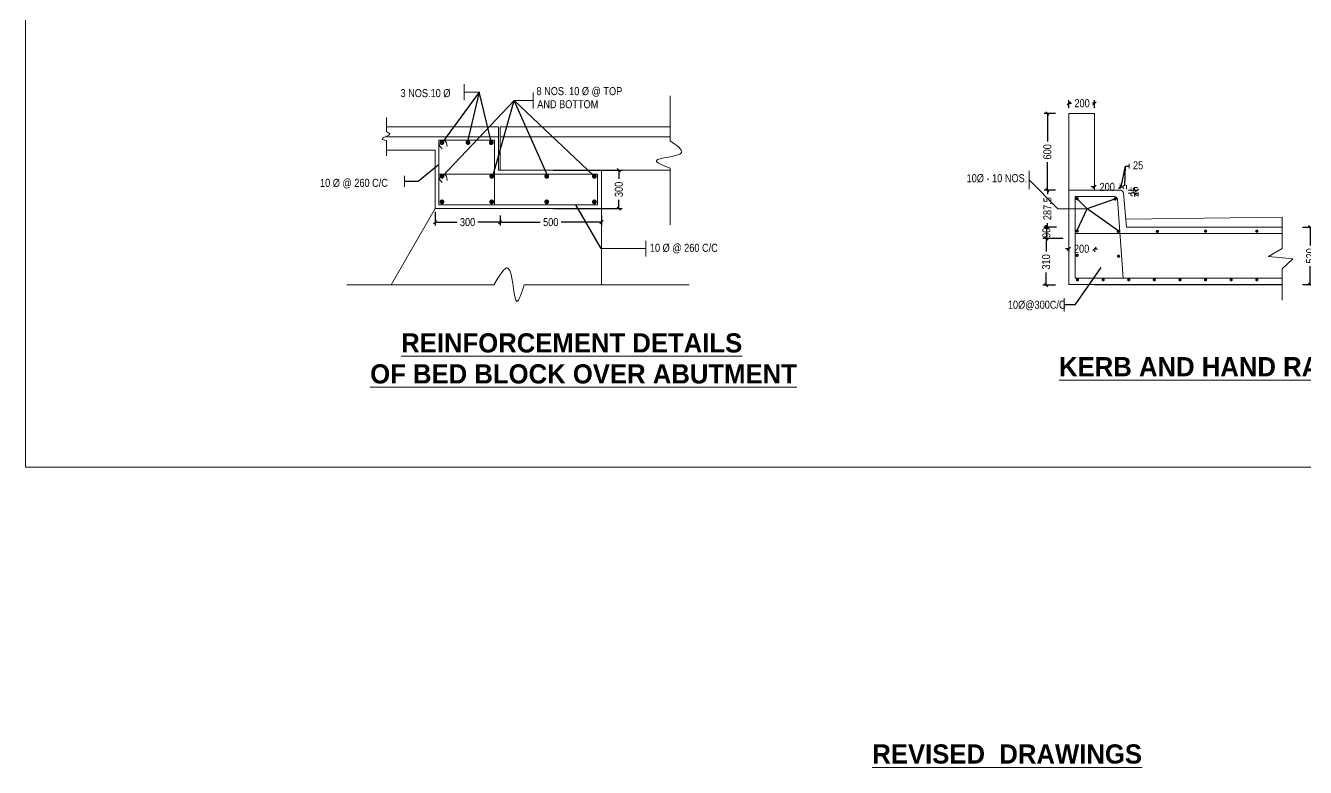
# Model space of a CAD drawing. Header units: millimetres. Extents: x 634458 to 694489, y -25410 to 51755.
# Drawn here: x 634458 to 674431, y -25410 to -2236 of the extents above; entities that cross this region are included whole.
import ezdxf

# ---------------------------------------------------------------- set-up
doc = ezdxf.new("R2010")
doc.units = ezdxf.units.MM
doc.header["$LTSCALE"] = 300
doc.header["$MEASUREMENT"] = 0
doc.layers.add('abutment', color=7, linetype='Continuous')
doc.layers.add('canal', color=7, linetype='Continuous')
doc.styles.add('ARIAL NARROW', font='ARIALN.TTF', dxfattribs={"height": 250})
doc.styles.add('CITYBLUEPR', font='cityb___.ttf')
doc.dimstyles.new('STANDARD$0', dxfattribs={"dimscale": 88.888889, "dimtxt": 0.02, "dimasz": 0.02, "dimexe": 0.05, "dimexo": 0.1, "dimgap": 0.002, "dimtad": 2, "dimdec": 0, "dimzin": 1, "dimdsep": 46, "dimtxsty": 'Standard', "dimcen": 0.09, "dimadec": 0, "dimazin": 0, "dimtfac": 1, "dimtdec": 4, "dimtofl": 0, "dimtmove": 0, "dimatfit": 3, "dimfxl": 1, "dimtolj": 1, "dimtzin": 1, "dimarcsym": 0})
doc.dimstyles.new('STANDARD$7', dxfattribs={"dimtxt": 2, "dimasz": 2, "dimexe": 1.25, "dimexo": 0.625, "dimtad": 1, "dimdec": 0, "dimlfac": 0.5, "dimdsep": 46, "dimtxsty": 'ARIAL NARROW', "dimcen": 2.5, "dimdle": 0.1, "dimse1": 1, "dimse2": 1, "dimadec": 0, "dimazin": 0, "dimtfac": 1, "dimtdec": 0, "dimtmove": 0, "dimatfit": 3, "dimfxl": 1, "dimtolj": 1, "dimtzin": 0, "dimarcsym": 0})

# ---------------------------------------------------------------- blocks, each defined once
blk = doc.blocks.new('_Oblique')
at = {"color": 0, "linetype": 'ByBlock', "lineweight": -2}
blk.add_line((-0.5, -0.5), (0.5, 0.5), dxfattribs=at)
blk = doc.blocks.new('*D158')
at = {"layer": 'abutment', "color": 0, "lineweight": -2, "transparency": 16777216}
for p, q in [((647247, -8053), (647247, -8476)), ((647247, -8376), (647936, -8376)), ((649277, -8376), (648588, -8376)), ((649277, -8171), (649277, -8476))]:
    blk.add_line(p, q, dxfattribs=at)
at = {"layer": 'Defpoints', "color": 0, "lineweight": 9, "transparency": 16777216}
for p in [(647247, -7953), (647247, -8376), (649277, -8071)]:
    blk.add_point(p, dxfattribs=at)
at = {"layer": 'abutment', "color": 0, "lineweight": -2, "transparency": 16777216, "xscale": 100, "yscale": 100, "zscale": 100, "rotation": 180}
blk.add_blockref('_Oblique', (647247, -8376), dxfattribs=at)
at = {"layer": 'abutment', "color": 0, "lineweight": -2, "transparency": 16777216, "xscale": 100, "yscale": 100, "zscale": 100}
blk.add_blockref('_Oblique', (649277, -8376), dxfattribs=at)
at = {"layer": 'abutment', "color": 0, "lineweight": 9, "transparency": 16777216, "insert": (648262, -8376), "char_height": 250, "attachment_point": 5, "style": 'ARIAL NARROW'}
blk.add_mtext('\\A1;300', dxfattribs=at)
blk = doc.blocks.new('*D159')
at = {"layer": 'abutment', "color": 0, "lineweight": -2, "transparency": 16777216}
for p, q in [((650939, -6753), (653087, -6753)), ((652987, -6753), (652987, -7027)), ((650939, -7953), (653087, -7953)), ((652987, -7953), (652987, -7679))]:
    blk.add_line(p, q, dxfattribs=at)
at = {"layer": 'Defpoints', "color": 0, "lineweight": 9, "transparency": 16777216}
for p in [(650839, -6753), (650839, -7953), (652987, -7953)]:
    blk.add_point(p, dxfattribs=at)
at = {"layer": 'abutment', "color": 0, "lineweight": -2, "transparency": 16777216, "xscale": 100, "yscale": 100, "zscale": 100}
for p, rotation in [((652987, -6753), 90), ((652987, -7953), 270)]:
    blk.add_blockref('_Oblique', p, dxfattribs=dict(at, rotation=rotation))
at = {"layer": 'abutment', "color": 0, "lineweight": 9, "transparency": 16777216, "insert": (652987, -7353), "char_height": 250, "attachment_point": 5, "rotation": 90, "style": 'ARIAL NARROW'}
blk.add_mtext('\\A1;300', dxfattribs=at)
blk = doc.blocks.new('*D160')
at = {"layer": 'abutment', "color": 0, "lineweight": -2, "transparency": 16777216}
for p, q in [((649277, -8171), (649277, -8476)), ((649277, -8376), (650534, -8376)), ((652444, -8376), (651187, -8376)), ((652444, -8171), (652444, -8476))]:
    blk.add_line(p, q, dxfattribs=at)
at = {"layer": 'Defpoints', "color": 0, "lineweight": 9, "transparency": 16777216}
for p in [(649277, -8071), (649277, -8376), (652444, -8071)]:
    blk.add_point(p, dxfattribs=at)
at = {"layer": 'abutment', "color": 0, "lineweight": -2, "transparency": 16777216, "xscale": 100, "yscale": 100, "zscale": 100, "rotation": 180}
blk.add_blockref('_Oblique', (649277, -8376), dxfattribs=at)
at = {"layer": 'abutment', "color": 0, "lineweight": -2, "transparency": 16777216, "xscale": 100, "yscale": 100, "zscale": 100}
blk.add_blockref('_Oblique', (652444, -8376), dxfattribs=at)
at = {"layer": 'abutment', "color": 0, "lineweight": 9, "transparency": 16777216, "insert": (650861, -8376), "char_height": 250, "attachment_point": 5, "style": 'ARIAL NARROW'}
blk.add_mtext('\\A1;500', dxfattribs=at)
blk = doc.blocks.new('*D161')
at = {"layer": 'abutment', "color": 0, "lineweight": -2, "transparency": 16777216}
for p, q in [((666622, -4980), (666272, -4980)), ((666372, -4980), (666372, -5853)), ((666372, -7380), (666372, -6507)), ((666622, -7380), (666272, -7380))]:
    blk.add_line(p, q, dxfattribs=at)
at = {"layer": 'Defpoints', "color": 0, "lineweight": 9, "transparency": 16777216}
for p in [(666372, -4980), (666722, -4980), (666722, -7380)]:
    blk.add_point(p, dxfattribs=at)
at = {"layer": 'abutment', "color": 0, "lineweight": -2, "transparency": 16777216, "xscale": 100, "yscale": 100, "zscale": 100}
for p, rotation in [((666372, -4980), 90), ((666372, -7380), 270)]:
    blk.add_blockref('_Oblique', p, dxfattribs=dict(at, rotation=rotation))
at = {"layer": 'abutment', "color": 0, "lineweight": 9, "transparency": 16777216, "insert": (666372, -6180), "char_height": 250, "attachment_point": 5, "rotation": 90, "style": 'ARIAL NARROW'}
blk.add_mtext('\\A1;600', dxfattribs=at)
blk = doc.blocks.new('*D162')
at = {"layer": 'abutment', "color": 0, "lineweight": -2, "transparency": 16777216}
for p, q in [((667841, -7186), (667841, -7176)), ((668641, -7186), (668641, -7176)), ((667841, -7276), (667741, -7276)), ((668641, -7276), (668741, -7276))]:
    blk.add_line(p, q, dxfattribs=at)
at = {"layer": 'Defpoints', "color": 0, "lineweight": 9, "transparency": 16777216}
for p in [(667841, -7276), (667841, -7286), (668641, -7286)]:
    blk.add_point(p, dxfattribs=at)
at = {"layer": 'abutment', "color": 0, "lineweight": -2, "transparency": 16777216, "xscale": 100, "yscale": 100, "zscale": 100}
blk.add_blockref('_Oblique', (667841, -7276), dxfattribs=at)
at = {"layer": 'abutment', "color": 0, "lineweight": -2, "transparency": 16777216, "xscale": 100, "yscale": 100, "zscale": 100, "rotation": 180}
blk.add_blockref('_Oblique', (668641, -7276), dxfattribs=at)
at = {"layer": 'abutment', "color": 0, "lineweight": 9, "transparency": 16777216, "insert": (668241, -7276), "char_height": 250, "attachment_point": 5, "style": 'ARIAL NARROW'}
blk.add_mtext('\\A1;200', dxfattribs=at)
blk = doc.blocks.new('*D163')
at = {"layer": 'abutment', "color": 0, "lineweight": -2, "transparency": 16777216}
for p, q in [((666622, -7380), (666272, -7380)), ((666372, -7380), (666372, -7506)), ((666659, -8530), (666272, -8530)), ((666372, -8530), (666372, -8403))]:
    blk.add_line(p, q, dxfattribs=at)
at = {"layer": 'Defpoints', "color": 0, "lineweight": 9, "transparency": 16777216}
for p in [(666722, -7380), (666372, -8530), (666759, -8530)]:
    blk.add_point(p, dxfattribs=at)
at = {"layer": 'abutment', "color": 0, "lineweight": -2, "transparency": 16777216, "xscale": 100, "yscale": 100, "zscale": 100}
for p, rotation in [((666372, -7380), 90), ((666372, -8530), 270)]:
    blk.add_blockref('_Oblique', p, dxfattribs=dict(at, rotation=rotation))
at = {"layer": 'abutment', "color": 0, "lineweight": 9, "transparency": 16777216, "insert": (666372, -7955), "char_height": 250, "attachment_point": 5, "rotation": 90, "style": 'ARIAL NARROW'}
blk.add_mtext('\\A1;287.5', dxfattribs=at)
blk = doc.blocks.new('*D164')
at = {"layer": 'abutment', "color": 0, "lineweight": -2, "transparency": 16777216}
for p, q in [((666266, -8530), (666442, -8530)), ((666342, -8530), (666342, -8890)), ((666866, -8890), (666242, -8890))]:
    blk.add_line(p, q, dxfattribs=at)
at = {"layer": 'Defpoints', "color": 0, "lineweight": 9, "transparency": 16777216}
for p in [(666166, -8530), (666342, -8890), (666966, -8890)]:
    blk.add_point(p, dxfattribs=at)
at = {"layer": 'abutment', "color": 0, "lineweight": -2, "transparency": 16777216, "xscale": 100, "yscale": 100, "zscale": 100}
for p, rotation in [((666342, -8530), 90), ((666342, -8890), 270)]:
    blk.add_blockref('_Oblique', p, dxfattribs=dict(at, rotation=rotation))
at = {"layer": 'abutment', "color": 0, "lineweight": 9, "transparency": 16777216, "insert": (666342, -8710), "char_height": 250, "attachment_point": 5, "rotation": 90, "style": 'ARIAL NARROW'}
blk.add_mtext('\\A1;90', dxfattribs=at)
blk = doc.blocks.new('*D165')
at = {"layer": 'abutment', "color": 0, "lineweight": -2, "transparency": 16777216}
for p, q in [((666622, -8890), (666232, -8890)), ((666332, -8890), (666332, -9293)), ((666332, -10348), (666332, -9945)), ((666622, -10348), (666232, -10348))]:
    blk.add_line(p, q, dxfattribs=at)
at = {"layer": 'Defpoints', "color": 0, "lineweight": 9, "transparency": 16777216}
for p in [(666722, -8890), (666332, -10348), (666722, -10348)]:
    blk.add_point(p, dxfattribs=at)
at = {"layer": 'abutment', "color": 0, "lineweight": -2, "transparency": 16777216, "xscale": 100, "yscale": 100, "zscale": 100}
for p, rotation in [((666332, -8890), 90), ((666332, -10348), 270)]:
    blk.add_blockref('_Oblique', p, dxfattribs=dict(at, rotation=rotation))
at = {"layer": 'abutment', "color": 0, "lineweight": 9, "transparency": 16777216, "insert": (666332, -9619), "char_height": 250, "attachment_point": 5, "rotation": 90, "style": 'ARIAL NARROW'}
blk.add_mtext('\\A1;310', dxfattribs=at)
blk = doc.blocks.new('*D166')
at = {"layer": 'abutment', "color": 0, "lineweight": -2, "transparency": 16777216}
for p, q in [((667041, -9208), (666941, -9208)), ((667041, -9267), (667041, -9308)), ((667841, -9208), (667941, -9208)), ((667841, -9267), (667841, -9308))]:
    blk.add_line(p, q, dxfattribs=at)
at = {"layer": 'Defpoints', "color": 0, "lineweight": 9, "transparency": 16777216}
for p in [(667041, -9167), (667841, -9167), (667841, -9208)]:
    blk.add_point(p, dxfattribs=at)
at = {"layer": 'abutment', "color": 0, "lineweight": -2, "transparency": 16777216, "xscale": 100, "yscale": 100, "zscale": 100}
blk.add_blockref('_Oblique', (667041, -9208), dxfattribs=at)
at = {"layer": 'abutment', "color": 0, "lineweight": -2, "transparency": 16777216, "xscale": 100, "yscale": 100, "zscale": 100, "rotation": 180}
blk.add_blockref('_Oblique', (667841, -9208), dxfattribs=at)
at = {"layer": 'abutment', "color": 0, "lineweight": 9, "transparency": 16777216, "insert": (667441, -9208), "char_height": 250, "attachment_point": 5, "style": 'ARIAL NARROW'}
blk.add_mtext('\\A1;200', dxfattribs=at)
blk = doc.blocks.new('*D167')
at = {"layer": 'abutment', "color": 0, "lineweight": -2, "transparency": 16777216}
for p, q in [((669089, -7380), (669195, -7380)), ((669089, -7471), (669195, -7471)), ((669095, -7380), (669095, -7280)), ((669095, -7471), (669095, -7571))]:
    blk.add_line(p, q, dxfattribs=at)
at = {"layer": 'Defpoints', "color": 0, "lineweight": 9, "transparency": 16777216}
for p in [(668989, -7380), (668989, -7471), (669095, -7380)]:
    blk.add_point(p, dxfattribs=at)
at = {"layer": 'abutment', "color": 0, "lineweight": -2, "transparency": 16777216, "xscale": 100, "yscale": 100, "zscale": 100}
for p, rotation in [((669095, -7380), 270), ((669095, -7471), 90)]:
    blk.add_blockref('_Oblique', p, dxfattribs=dict(at, rotation=rotation))
at = {"layer": 'abutment', "color": 0, "lineweight": 9, "transparency": 16777216, "insert": (669095, -7426), "char_height": 250, "attachment_point": 5, "rotation": 90, "style": 'ARIAL NARROW'}
blk.add_mtext('\\A1;25', dxfattribs=at)
blk = doc.blocks.new('*D168')
at = {"layer": 'abutment', "color": 0, "lineweight": -2, "transparency": 16777216}
for p, q in [((667041, -4806), (667041, -4563)), ((667041, -4663), (667128, -4663)), ((667841, -4663), (667784, -4663)), ((667841, -4806), (667841, -4563))]:
    blk.add_line(p, q, dxfattribs=at)
at = {"layer": 'Defpoints', "color": 0, "lineweight": 9, "transparency": 16777216}
for p in [(667841, -4663), (667041, -4906), (667841, -4906)]:
    blk.add_point(p, dxfattribs=at)
at = {"layer": 'abutment', "color": 0, "lineweight": -2, "transparency": 16777216, "xscale": 100, "yscale": 100, "zscale": 100, "rotation": 180}
blk.add_blockref('_Oblique', (667041, -4663), dxfattribs=at)
at = {"layer": 'abutment', "color": 0, "lineweight": -2, "transparency": 16777216, "xscale": 100, "yscale": 100, "zscale": 100}
blk.add_blockref('_Oblique', (667841, -4663), dxfattribs=at)
at = {"layer": 'abutment', "color": 0, "lineweight": 9, "transparency": 16777216, "insert": (667456, -4663), "char_height": 250, "attachment_point": 5, "style": 'ARIAL NARROW'}
blk.add_mtext('\\A1;200', dxfattribs=at)
blk = doc.blocks.new('*D169')
at = {"layer": 'abutment', "color": 0, "lineweight": -2, "transparency": 16777216}
for p, q in [((674343, -8530), (674681, -8530)), ((674581, -8530), (674581, -9103)), ((674581, -10329), (674581, -9756)), ((674343, -10329), (674681, -10329))]:
    blk.add_line(p, q, dxfattribs=at)
at = {"layer": 'Defpoints', "color": 0, "lineweight": 9, "transparency": 16777216}
for p in [(674243, -8530), (674243, -10329), (674581, -10329)]:
    blk.add_point(p, dxfattribs=at)
at = {"layer": 'abutment', "color": 0, "lineweight": -2, "transparency": 16777216, "xscale": 100, "yscale": 100, "zscale": 100}
for p, rotation in [((674581, -8530), 90), ((674581, -10329), 270)]:
    blk.add_blockref('_Oblique', p, dxfattribs=dict(at, rotation=rotation))
at = {"layer": 'abutment', "color": 0, "lineweight": 9, "transparency": 16777216, "insert": (674581, -9430), "char_height": 250, "attachment_point": 5, "rotation": 90, "style": 'ARIAL NARROW'}
blk.add_mtext('\\A1;520', dxfattribs=at)

msp = doc.modelspace()

# ---------------------------------------------------------------- linework, layer by layer
at = {"color": 0, "linetype": 'ByBlock', "lineweight": 9}
for p in [(667040.8, -4979.9), (673708.4, -10326.8)]:
    msp.add_line(p, (667040.8, -10326.8), dxfattribs=at)
at = {"layer": 'abutment', "color": 0, "lineweight": 9}
for p, q in [((648153, -4560.7), (648153, -4066.5)), ((648640.3, -4313.6), (648154.1, -4313.6)), ((650307, -4822.8), (650307, -4328.6)), ((649713.4, -4575.7), (650307, -4575.7)), ((654591.6, -5831.1), (654591.6, -4429.4)), ((645727.1, -5553.3), (645727.1, -5105.4)), ((667040.8, -4979.9), (667040.8, -8529.9)), ((667040.8, -4979.9), (667840.8, -4979.9)), ((667840.8, -4979.9), (667840.8, -7379.9)), ((645727.1, -5401.7), (649225.4, -5401.7)), ((649225.4, -5401.7), (649225.4, -6752.8)), ((649277.1, -5401.7), (649277.1, -6752.8)), ((649277.1, -5401.7), (654591.6, -5401.7)), ((645727.1, -5712.8), (649225.4, -5712.8)), ((645727.1, -6305.3), (645727.1, -5825.8)), ((645889.9, -5712.8), (649225.4, -5712.8)), ((647367.2, -5818.3), (649105.4, -5818.3)), ((647367.2, -7832.8), (647367.2, -5818.3)), ((647367.2, -5901.2), (647398.2, -6001.6)), ((647547, -5818.3), (647609.1, -5886.3)), ((647609.1, -5886.3), (647627.7, -6016.5)), ((649105.4, -5818.3), (649105.4, -7832.8)), ((649277.1, -5712.8), (654591.6, -5712.8)), ((649277.1, -5712.8), (654591.6, -5712.8)), ((645727.1, -6127.5), (647247.2, -6127.5)), ((647247.2, -6752.8), (647247.2, -6127.5)), ((647398.2, -6001.6), (647473.8, -6085.9)), ((647247.2, -7952.8), (647247.2, -6752.8)), ((649225.4, -6752.8), (654591.6, -6752.8)), ((652444.1, -7952.8), (652444.1, -6752.8)), ((654591.6, -8458.4), (654591.6, -6687.3)), ((665798.1, -7342.3), (665798.1, -6773.2)), ((668928, -6698.5), (668928, -6559.4)), ((646288, -7273.3), (646288, -6926.2)), ((647367.2, -6872.8), (652324.1, -6872.8)), ((647367.2, -6955.7), (647398.2, -7056.1)), ((647398.2, -7056.1), (647473.8, -7140.4)), ((647547, -6872.8), (647609.1, -6940.8)), ((647609.1, -6940.8), (647627.7, -7070.9)), ((652324.1, -6872.8), (652324.1, -7832.8)), ((666699.1, -7962.2), (665798.1, -7057.7)), ((667040.8, -7379.9), (667840.8, -7379.9)), ((667240.8, -7579.9), (667240.8, -10130)), ((667240.8, -7579.9), (667840.8, -7579.9)), ((667840.8, -7379.9), (668649.2, -7379.9)), ((667840.8, -7579.9), (668465.8, -7579.9)), ((668640.8, -7224.9), (668640.8, -7346.6)), ((668640.8, -7224.9), (668640.8, -7346.6)), ((668740.8, -7224.9), (668740.8, -7346.6)), ((668740.8, -7224.9), (668740.8, -7346.6)), ((668748.8, -7471.2), (668840.8, -8529.9)), ((668840.8, -7224.9), (668840.8, -7346.6)), ((668840.8, -7224.9), (668840.8, -7346.6)), ((668891.3, -7471.2), (669033.9, -7471.2)), ((668900.2, -7379.9), (669011.6, -7379.9)), ((647247.2, -7952.8), (645875.8, -10338.8)), ((647247.2, -7952.8), (652444.1, -7952.8)), ((647367.2, -7832.8), (652324.1, -7832.8)), ((652444.1, -7952.8), (652450.4, -10312.5)), ((667612.8, -7962.2), (666699.1, -7962.2)), ((668565.4, -7671.2), (668737.5, -10130.5)), ((668819.1, -8279.9), (673708.4, -8221.8)), ((673708.4, -8221.8), (673708.4, -9199.5)), ((667240.8, -8729.6), (673708.4, -8729.6)), ((668840.8, -8529.9), (673708.4, -8529.9)), ((653828.9, -9449.9), (653828.9, -8955.7)), ((652420.2, -9202.8), (653828.9, -9202.8)), ((673708.4, -9199.5), (673273.2, -9451.9)), ((673273.2, -9451.9), (674039.3, -9520.7)), ((674039.3, -9520.7), (673708.4, -9838.4)), ((673708.4, -9838.4), (673708.4, -10809.9)), ((649084.7, -10338.8), (644494.2, -10338.8)), ((655183.5, -10338.8), (650034.4, -10338.8)), ((667241.3, -10130.5), (673708.4, -10130.5)), ((667840.8, -10330.2), (673708.4, -10330.2)), ((666894.7, -11166.8), (666894.7, -10751.6))]:
    msp.add_line(p, q, dxfattribs=at)
for points, const_width in [([(647424.2, -5890.3, 1), (647499.2, -5890.3, 1)], 75), ([(648238.4, -5890.3, 1), (648313.4, -5890.3, 1)], 75), ([(648964.7, -5890.3, 1), (649039.7, -5890.3, 1)], 75), ([(647424.2, -6944.8, 1), (647499.2, -6944.8, 1)], 75), ([(648980, -6944.8, 1), (649055, -6944.8, 1)], 75), ([(650697.5, -6944.8, 1), (650772.5, -6944.8, 1)], 75), ([(652185.8, -6944.8, 1), (652260.8, -6944.8, 1)], 75), ([(667276.9, -7641.5, 1), (667326.9, -7641.5, 1)], 50), ([(647424.2, -7742.6, 1), (647499.2, -7742.6, 1)], 75), ([(648980, -7742.6, 1), (649055, -7742.6, 1)], 75), ([(650697.5, -7742.6, 1), (650772.5, -7742.6, 1)], 75), ([(652185.8, -7742.6, 1), (652260.8, -7742.6, 1)], 75), ([(668463.7, -7653.7, 1), (668513.7, -7653.7, 1)], 50), ([(667276.9, -8651.6, 1), (667326.9, -8651.6, 1)], 50), ([(668555.5, -8661.2, 1), (668605.5, -8661.2, 1)], 50), ([(669782.2, -8666.4, -1), (669832.2, -8666.4, -1)], 50), ([(671288.2, -8657.8, -1), (671338.2, -8657.8, -1)], 50), ([(672888.2, -8657.8, -1), (672938.2, -8657.8, -1)], 50), ([(667276.9, -9411.7, 1), (667326.9, -9411.7, 1)], 50), ([(668570.7, -9441, 1), (668620.7, -9441, 1)], 50), ([(667284.7, -10178.7, -1), (667334.7, -10178.7, -1)], 50), ([(668088.2, -10178.7, -1), (668138.2, -10178.7, -1)], 50), ([(668888.2, -10178.7, -1), (668938.2, -10178.7, -1)], 50), ([(669688.2, -10178.7, -1), (669738.2, -10178.7, -1)], 50), ([(670488.2, -10178.7, -1), (670538.2, -10178.7, -1)], 50), ([(671288.2, -10178.7, -1), (671338.2, -10178.7, -1)], 50), ([(672088.2, -10178.7, -1), (672138.2, -10178.7, -1)], 50), ([(672888.2, -10178.7, -1), (672938.2, -10178.7, -1)], 50)]:
    msp.add_lwpolyline(points, format="xyb", close=True, dxfattribs=dict(at, const_width=const_width))
for centre, radius, start, end in [((668465.8, -7679.9), 100, 4.96974, 90), ((668649.2, -7479.9), 100, 4.96974, 90), ((667241.3, -10130), 0.5, 180, 270)]:
    msp.add_arc(centre, radius, start, end, dxfattribs=at)
for points in [[(645727.1, -5553.3), (645834.2, -5611.3), (645590.5, -5779.4), (645727.1, -5825.8)], [(654591.6, -5831.1), (654946, -6201.4), (654158.5, -6455.9), (654591.6, -6687.3)], [(649084.7, -10338.8), (649524.8, -9813.7), (649802.8, -10854.9), (650034.4, -10338.8)]]:
    msp.add_spline(points, degree=3, dxfattribs=at)
at = {"layer": 'canal', "color": 0, "linetype": 'Continuous', "lineweight": 9}
for p, q in [((634458.5, -16028.3), (634458.5, 20938.8)), ((694458.5, -16028.3), (634458.5, -16028.3))]:
    msp.add_line(p, q, dxfattribs=at)

# ---------------------------------------------------------------- texts
at = {"layer": 'abutment', "color": 0, "lineweight": 9}
for s, height, style, p in [('3 NOS.10 %%c', 250, 'ARIAL NARROW', (646168.4, -4469.8)), ('8 NOS. 10 %%C @ TOP', 250, 'ARIAL NARROW', (650415.9, -4407.8)), ('AND BOTTOM', 250, 'ARIAL NARROW', (650438, -4817)), ('10 %%C @ 260 C/C', 250, 'ARIAL NARROW', (643654.3, -7273.4)), ('10%%C - 10 NOS.', 250, 'ARIAL NARROW', (663849.2, -7128.7)), ('10 %%C @ 260 C/C', 250, 'ARIAL NARROW', (653956.8, -9302.7)), ('10%%C@300C/C', 250, 'ARIAL NARROW', (665137.8, -11080.9)), ('%%UREINFORCEMENT DETAILS', 600, 'CITYBLUEPR', (646188, -12448.1)), ('%%UKERB AND HAND RAILS', 600, 'CITYBLUEPR', (666736.1, -13191.9)), ('%%UOF BED BLOCK OVER ABUTMENT', 600, 'CITYBLUEPR', (645220.6, -13416.2))]:
    msp.add_text(s, height=height, dxfattribs=dict(at, style=style)).set_placement(p)
at = {"layer": 'abutment', "color": 4, "lineweight": 9, "style": 'CITYBLUEPR'}
msp.add_text('%%UREVISED  DRAWINGS', height=600, dxfattribs=at).set_placement((660902.4, -25290.2))
at = {"layer": 'abutment', "color": 0, "lineweight": 9, "insert": (669205, -6601.7), "char_height": 250, "attachment_point": 5, "style": 'ARIAL NARROW'}
msp.add_mtext('\\A1;25', dxfattribs=at)

# ---------------------------------------------------------------- dimensions: what is measured, and where the dimension line sits
at = {"layer": 'abutment', "color": 0, "lineweight": 9}
dim = msp.add_linear_dim(base=(667840.8, -4663.4), p1=(667040.8, -4905.6), p2=(667840.8, -4905.6), text='200', dimstyle='STANDARD$0', override={"dimscale": 1, "dimtxt": 250, "dimasz": 100, "dimexe": 100, "dimexo": 100, "dimgap": 100, "dimtad": 0, "dimtoh": 1, "dimzin": 0, "dimtxsty": 'ARIAL NARROW', "dimblk1": 'Oblique', "dimblk2": 'Oblique', "dimsah": 1, "dimtzin": 0}, dxfattribs=at)
dim.commit()
dim.dimension.update_dxf_attribs({"geometry": '*D168', "text_midpoint": (667456.1, -4663.4), "dimtype": 160})
for base, p1, p2, text, picture, middle in [((666372.3, -4979.9), (666722.5, -7379.9), (666722.5, -4979.9), '600', '*D161', (666372.3, -6179.9)), ((652986.9, -7952.8), (650839.3, -6752.8), (650839.3, -7952.8), '300', '*D159', (652986.9, -7352.8)), ((666372.3, -8529.9), (666722.5, -7379.9), (666758.7, -8529.9), '287.5', '*D163', (666372.3, -7954.9)), ((674580.8, -10329.3), (674242.7, -8529.9), (674242.7, -10329.3), '520', '*D169', (674580.8, -9429.6)), ((666331.6, -10347.9), (666722.5, -8889.9), (666722.5, -10347.9), '310', '*D165', (666331.6, -9618.9))]:
    dim = msp.add_linear_dim(base=base, p1=p1, p2=p2, angle=90, text=text, dimstyle='STANDARD$0', override={"dimscale": 1, "dimtxt": 250, "dimasz": 100, "dimexe": 100, "dimexo": 100, "dimgap": 100, "dimtad": 0, "dimtoh": 1, "dimzin": 0, "dimtxsty": 'ARIAL NARROW', "dimblk1": 'Oblique', "dimblk2": 'Oblique', "dimsah": 1, "dimtzin": 0}, dxfattribs=at)
    dim.commit()
    dim.dimension.update_dxf_attribs({"geometry": picture, "text_midpoint": middle})
for base, p1, p2, text, picture, middle in [((667840.8, -7275.7), (668640.8, -7285.8), (667840.8, -7285.8), '200', '*D162', (668240.8, -7275.7)), ((647247.2, -8376.2), (649277.1, -8071.4), (647247.2, -7952.8), '300', '*D158', (648262.1, -8376.2)), ((649277.1, -8376.2), (652444.1, -8071.4), (649277.1, -8071.4), '500', '*D160', (650860.6, -8376.2)), ((667840.8, -9207.8), (667040.8, -9167.2), (667840.8, -9167.2), '200', '*D166', (667440.8, -9207.8))]:
    dim = msp.add_linear_dim(base=base, p1=p1, p2=p2, text=text, dimstyle='STANDARD$0', override={"dimscale": 1, "dimtxt": 250, "dimasz": 100, "dimexe": 100, "dimexo": 100, "dimgap": 100, "dimtad": 0, "dimtoh": 1, "dimzin": 0, "dimtxsty": 'ARIAL NARROW', "dimblk1": 'Oblique', "dimblk2": 'Oblique', "dimsah": 1, "dimtzin": 0}, dxfattribs=at)
    dim.commit()
    dim.dimension.update_dxf_attribs({"geometry": picture, "text_midpoint": middle})
for base, p1, p2, text, picture, middle in [((669095.1, -7379.9), (668989.3, -7471.2), (668989.3, -7379.9), '25', '*D167', (669095.1, -7425.6)), ((666342.1, -8889.9), (666166.5, -8529.9), (666966.5, -8889.9), '90', '*D164', (666342.1, -8709.9))]:
    dim = msp.add_linear_dim(base=base, p1=p1, p2=p2, angle=90, text=text, dimstyle='STANDARD$0', override={"dimscale": 1, "dimtxt": 250, "dimasz": 100, "dimexe": 100, "dimexo": 100, "dimgap": 100, "dimtad": 0, "dimtoh": 1, "dimzin": 0, "dimtxsty": 'ARIAL NARROW', "dimblk1": 'Oblique', "dimblk2": 'Oblique', "dimsah": 1, "dimtzin": 0}, dxfattribs=at)
    dim.commit()
    dim.dimension.update_dxf_attribs({"geometry": picture, "text_midpoint": middle, "dimtype": 160})

# ---------------------------------------------------------------- leaders
for points in [[(647495, -5875.3), (648640.3, -4313.6)], [(648275.9, -5852.8), (648640.3, -4313.6)], [(649002.2, -5852.8), (648637.9, -4345.9)], [(647495, -6929.8), (649713.4, -4575.7)], [(649055, -6944.8), (649713.4, -4575.7)], [(652193.1, -6922.6), (649713.4, -4575.7)], [(650772.5, -6944.8), (649713.4, -4575.7)], [(647348.6, -6591.6), (646716.3, -7110.6), (646298.5, -7110.6)], [(668677.3, -7268.9), (668811, -6623.4)], [(668788.7, -7241.1), (668811, -6623.4), (668928, -6629)], [(651632.7, -7832.8), (652420.2, -9202.8)], [(667304, -8626.7), (667612.8, -7962.2)], [(667315.8, -7662.3), (667612.8, -7962.2)], [(668464, -7657.8), (667612.8, -7962.2)], [(668576.7, -8636.5), (667612.8, -7962.2), (667625.1, -7962.2)], [(668040.8, -9792.9), (667231.1, -10959.2), (666894.7, -10959.2)]]:
    msp.add_leader(points, dimstyle='STANDARD$7', override={"dimtxt": 250, "dimasz": 100, "dimexe": 100, "dimexo": 100, "dimgap": 100, "dimtad": 0, "dimtoh": 1, "dimlfac": 1, "dimzin": 0, "dimtxsty": 'ARIAL NARROW', "dimcen": 0.09, "dimtdec": 4, "dimtofl": 0}, dxfattribs=at)

doc.saveas('drawing.dxf')
